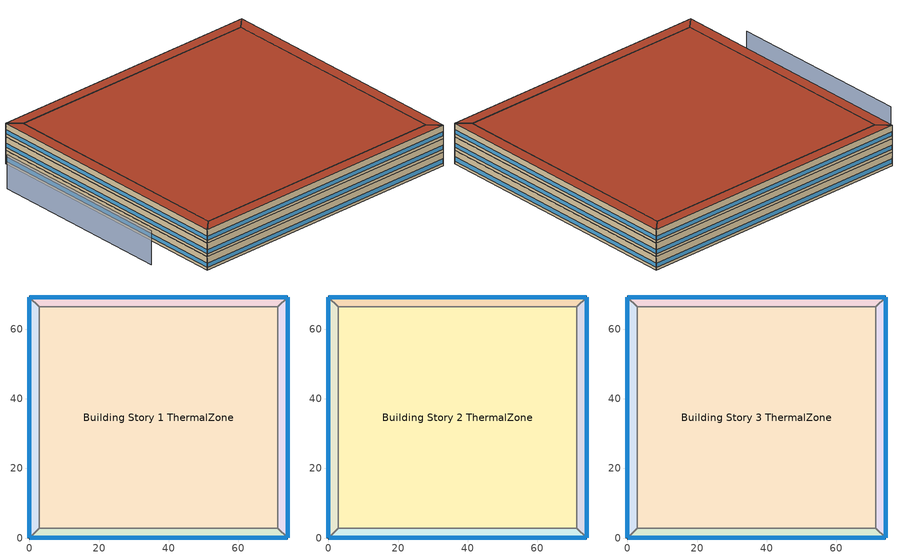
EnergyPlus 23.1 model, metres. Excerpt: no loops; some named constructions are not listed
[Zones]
Building Story 1 ThermalZone
 floor ground (Typical Insulated Carpeted 8in Slab Floor): 71.28,2.83 2.83,2.83 2.83,66.36 71.28,66.36 z0
 wall adiabatic (Typical Interior Wall): 2.83,2.83 71.28,2.83 71.28,66.36 2.83,66.36 2.83,2.83 z0:3.6
 ceiling adiabatic (Typical Interior Floor): 71.28,66.36 2.83,66.36 2.83,2.83 71.28,2.83 z3.6
Building Story 1 ThermalZone 1
 floor ground (Typical Insulated Carpeted 8in Slab Floor): 74.11,0 0,0 2.83,2.83 71.28,2.83 z0
 wall outside (Typical Insulated Steel Framed Exterior Wall R-20.41): 0,0 74.11,0 z0:3.6
 wall adiabatic (Typical Interior Wall): 74.11,0 71.28,2.83 2.83,2.83 0,0 z0:3.6
 window (U 0.48 SHGC 0.40 Dbl Ref-D Clr 6mm/13mm): 0.03,0 74.08,0 z0.76:1.84
 ceiling adiabatic (Typical Interior Ceiling): 71.28,2.83 2.83,2.83 0,0 74.11,0 z3.6
Building Story 1 ThermalZone 2
 floor ground (Typical Insulated Carpeted 8in Slab Floor): 0,0 0,69.19 2.83,66.36 2.83,2.83 z0
 wall outside (Typical Insulated Steel Framed Exterior Wall R-20.41): 0,69.19 0,0 z0:3.6
 wall adiabatic (Typical Interior Wall): 0,0 2.83,2.83 2.83,66.36 0,69.19 z0:3.6
 window (U 0.48 SHGC 0.40 Dbl Ref-D Clr 6mm/13mm): 0,69.16 0,0.03 z0.76:1.84
 ceiling adiabatic (Typical Interior Ceiling): 2.83,2.83 2.83,66.36 0,69.19 0,0 z3.6
Building Story 1 ThermalZone 3
 floor ground (Typical Insulated Carpeted 8in Slab Floor): 0,69.19 74.1,69.19 71.28,66.36 2.83,66.36 z0
 wall outside (Typical Insulated Steel Framed Exterior Wall R-20.41): 74.1,69.19 0,69.19 z0:3.6
 wall adiabatic (Typical Interior Wall): 0,69.19 2.83,66.36 71.28,66.36 74.1,69.19 z0:3.6
 window (U 0.48 SHGC 0.40 Dbl Ref-D Clr 6mm/13mm): 74.08,69.19 0.03,69.19 z0.76:1.84
 ceiling adiabatic (Typical Interior Ceiling): 2.83,66.36 71.28,66.36 74.1,69.19 0,69.19 z3.6
Building Story 1 ThermalZone 4
 floor ground (Typical Insulated Carpeted 8in Slab Floor): 74.1,69.19 74.11,0 71.28,2.83 71.28,66.36 z0
 wall outside (Typical Insulated Steel Framed Exterior Wall R-20.41): 74.11,0 74.1,69.19 z0:3.6
 wall adiabatic (Typical Interior Wall): 74.1,69.19 71.28,66.36 71.28,2.83 74.11,0 z0:3.6
 window (U 0.48 SHGC 0.40 Dbl Ref-D Clr 6mm/13mm): 74.11,0.03 74.1,69.17 z0.76:1.84
 ceiling adiabatic (Typical Interior Ceiling): 71.28,66.36 71.28,2.83 74.11,0 74.1,69.19 z3.6
Building Story 2 ThermalZone
 floor adiabatic (Typical Interior Floor): 71.28,2.83 2.83,2.83 2.83,66.36 71.28,66.36 z3.6
 wall adiabatic (Typical Interior Wall): 2.83,2.83 71.28,2.83 71.28,66.36 2.83,66.36 2.83,2.83 z3.6:7.2
 ceiling adiabatic (Typical Interior Ceiling): 71.28,66.36 2.83,66.36 2.83,2.83 71.28,2.83 z7.2
Building Story 2 ThermalZone 1
 floor adiabatic (Typical Interior Ceiling): 74.11,0 0,0 2.83,2.83 71.28,2.83 z3.6
 wall outside (Typical Insulated Steel Framed Exterior Wall R-20.41): 0,0 74.11,0 z3.6:7.2
 wall adiabatic (Typical Interior Wall): 74.11,0 71.28,2.83 2.83,2.83 0,0 z3.6:7.2
 window (U 0.48 SHGC 0.40 Dbl Ref-D Clr 6mm/13mm): 0.03,0 74.08,0 z4.36:5.44
 ceiling adiabatic (Typical Interior Ceiling): 71.28,2.83 2.83,2.83 0,0 74.11,0 z7.2
Building Story 2 ThermalZone 2
 floor adiabatic (Typical Interior Ceiling): 0,0 0,69.19 2.83,66.36 2.83,2.83 z3.6
 wall outside (Typical Insulated Steel Framed Exterior Wall R-20.41): 0,69.19 0,0 z3.6:7.2
 wall adiabatic (Typical Interior Wall): 0,0 2.83,2.83 2.83,66.36 0,69.19 z3.6:7.2
 window (U 0.48 SHGC 0.40 Dbl Ref-D Clr 6mm/13mm): 0,69.16 0,0.03 z4.36:5.44
 ceiling adiabatic (Typical Interior Ceiling): 2.83,2.83 2.83,66.36 0,69.19 0,0 z7.2
Building Story 2 ThermalZone 3
 floor adiabatic (Typical Interior Ceiling): 0,69.19 74.1,69.19 71.28,66.36 2.83,66.36 z3.6
 wall outside (Typical Insulated Steel Framed Exterior Wall R-20.41): 74.1,69.19 0,69.19 z3.6:7.2
 wall adiabatic (Typical Interior Wall): 0,69.19 2.83,66.36 71.28,66.36 74.1,69.19 z3.6:7.2
 window (U 0.48 SHGC 0.40 Dbl Ref-D Clr 6mm/13mm): 74.08,69.19 0.03,69.19 z4.36:5.44
 ceiling adiabatic (Typical Interior Ceiling): 2.83,66.36 71.28,66.36 74.1,69.19 0,69.19 z7.2
Building Story 2 ThermalZone 4
 floor adiabatic (Typical Interior Ceiling): 74.1,69.19 74.11,0 71.28,2.83 71.28,66.36 z3.6
 wall outside (Typical Insulated Steel Framed Exterior Wall R-20.41): 74.11,0 74.1,69.19 z3.6:7.2
 wall adiabatic (Typical Interior Wall): 74.1,69.19 71.28,66.36 71.28,2.83 74.11,0 z3.6:7.2
 window (U 0.48 SHGC 0.40 Dbl Ref-D Clr 6mm/13mm): 74.11,0.03 74.1,69.17 z4.36:5.44
 ceiling adiabatic (Typical Interior Ceiling): 71.28,66.36 71.28,2.83 74.11,0 74.1,69.19 z7.2
Building Story 3 ThermalZone
 floor adiabatic (Typical Interior Ceiling): 71.28,2.83 2.83,2.83 2.83,66.36 71.28,66.36 z7.2
 wall adiabatic (Typical Interior Wall): 2.83,2.83 71.28,2.83 71.28,66.36 2.83,66.36 2.83,2.83 z7.2:10.8
 roof outside (Typical IEAD Roof R-31.25): 71.28,66.36 2.83,66.36 2.83,2.83 71.28,2.83 z10.8
Building Story 3 ThermalZone 1
 floor adiabatic (Typical Interior Ceiling): 74.11,0 0,0 2.83,2.83 71.28,2.83 z7.2
 wall outside (Typical Insulated Steel Framed Exterior Wall R-20.41): 0,0 74.11,0 z7.2:10.8
 wall adiabatic (Typical Interior Wall): 74.11,0 71.28,2.83 2.83,2.83 0,0 z7.2:10.8
 window (U 0.48 SHGC 0.40 Dbl Ref-D Clr 6mm/13mm): 0.03,0 74.08,0 z7.96:9.04
 roof outside (Typical IEAD Roof R-31.25): 71.28,2.83 2.83,2.83 0,0 74.11,0 z10.8
Building Story 3 ThermalZone 2
 floor adiabatic (Typical Interior Ceiling): 0,0 0,69.19 2.83,66.36 2.83,2.83 z7.2
 wall outside (Typical Insulated Steel Framed Exterior Wall R-20.41): 0,69.19 0,0 z7.2:10.8
 wall adiabatic (Typical Interior Wall): 0,0 2.83,2.83 2.83,66.36 0,69.19 z7.2:10.8
 window (U 0.48 SHGC 0.40 Dbl Ref-D Clr 6mm/13mm): 0,69.16 0,0.03 z7.96:9.04
 roof outside (Typical IEAD Roof R-31.25): 2.83,2.83 2.83,66.36 0,69.19 0,0 z10.8
Building Story 3 ThermalZone 3
 floor adiabatic (Typical Interior Ceiling): 0,69.19 74.1,69.19 71.28,66.36 2.83,66.36 z7.2
 wall outside (Typical Insulated Steel Framed Exterior Wall R-20.41): 74.1,69.19 0,69.19 z7.2:10.8
 wall adiabatic (Typical Interior Wall): 0,69.19 2.83,66.36 71.28,66.36 74.1,69.19 z7.2:10.8
 window (U 0.48 SHGC 0.40 Dbl Ref-D Clr 6mm/13mm): 74.08,69.19 0.03,69.19 z7.96:9.04
 roof outside (Typical IEAD Roof R-31.25): 2.83,66.36 71.28,66.36 74.1,69.19 0,69.19 z10.8
Building Story 3 ThermalZone 4
 floor adiabatic (Typical Interior Ceiling): 74.1,69.19 74.11,0 71.28,2.83 71.28,66.36 z7.2
 wall outside (Typical Insulated Steel Framed Exterior Wall R-20.41): 74.11,0 74.1,69.19 z7.2:10.8
 wall adiabatic (Typical Interior Wall): 74.1,69.19 71.28,66.36 71.28,2.83 74.11,0 z7.2:10.8
 window (U 0.48 SHGC 0.40 Dbl Ref-D Clr 6mm/13mm): 74.11,0.03 74.1,69.17 z7.96:9.04
 roof outside (Typical IEAD Roof R-31.25): 71.28,66.36 71.28,2.83 74.11,0 74.1,69.19 z10.8
shading: -7.87,10.77 -7.87,60.19 z0:9
[Building]
bld_24: Terrain=City
[Site:Location]
Laramie General Brees Field_WY_USA: Latitude {deg}=41.3137; Longitude {deg}=-105.578; Time Zone {hr}=-7; Elevation {m}=2215
[Site:GroundTemperature:FCfactorMethod]
8.6, 2.8, -4.1, -8.8, -2.2, 0.3, 6.7, 10.1, 16.5, 20.6, 19.2, 14.7
[Site:WaterMainsTemperature]
Calculation Method=Correlation; Annual Average Outdoor Air Temperature {C}=8.96667; Maximum Difference In Monthly Average Outdoor Air Temperatures {deltaC}=26.2
[SizingPeriod:DesignDay] Day of Month=21; Dry-Bulb Temperature Range Modifier Type=DefaultMultipliers; Humidity Condition Type=Wetbulb; Barometric Pressure {Pa}=98769; Rain Indicator=No; Snow Indicator=No; Daylight Saving Time Indicator=No; Begin Environment Reset Mode=FullResetAtBeginEnvironment
Name | Month | Day Type | Maximum Dry-Bulb Temperature {C} | Daily Dry-Bulb Temperature Range {deltaC} | Wetbulb or DewPoint at Maximum Dry-Bulb {C} | Wind Speed {m/s} | Wind Direction {deg} | Solar Model Indicator | ASHRAE Clear Sky Optical Depth for Beam Irradiance (taub) | ASHRAE Clear Sky Optical Depth for Diffuse Irradiance (taud) | Sky Clearness
Buffalo Niagara Intl Ap Ann Clg .4% Condns DB=>MWB 1 | 7 | SummerDesignDay | 30.3 | 9.3 | 21.8 | 5.7 | 240 | ASHRAETau | 0.462 | 2.001
Buffalo Niagara Intl Ap Ann Clg .4% Condns WB=>MDB 1 | 7 | SummerDesignDay | 27.8 | 9.3 | 23.8 | 5.7 | 240 | ASHRAETau | 0.462 | 2.001
Buffalo Niagara Intl Ap Ann Htg 99.6% Condns DB 1 | 1 | WinterDesignDay | -16.3 | 0 | -16.3 | 5.1 | 270 | ASHRAEClearSky |  |  | 0
[Material] Thermal Absorptance=0.9; Solar Absorptance=0.7
Name | Roughness | Thickness {m} | Conductivity {W/m-K} | Density {kg/m3} | Specific Heat {J/kg-K} | Visible Absorptance
100mm Normalweight concrete floor | MediumRough | 0.1016 | 2.31045 | 2322 | 832.557 | 0.7
25mm Stucco | Smooth | 0.0254 | 0.72 | 1856 | 840 | 0.7
5/8 in. Gypsum Board | MediumSmooth | 0.0159 | 0.16 | 800 | 1090 | 0.7
8 in. Normalweight Concrete Floor | MediumRough | 0.2032 | 2.31 | 2322 | 832 | 0.7
G01 13mm gypsum board | Smooth | 0.0127 | 0.160031 | 800.001 | 1090.73 | 0.5
Metal Roof Surface | Smooth | 0.0008 | 45.28 | 7824 | 500 | 0.7
Roof Membrane | VeryRough | 0.0095 | 0.16 | 1121.29 | 1460 | 0.7
[Material:NoMass] Roughness=Smooth; Thermal Absorptance=0.9; Solar Absorptance=0.7
Name | Thermal Resistance {m2-K/W} | Visible Absorptance
CP02 CARPET PAD; Typical Carpet Pad | 0.21648 | 0.8
Typical Insulation R-18.23 | 3.21036 | 0.7
Typical Insulation R-30.13 | 5.30668 | 0.7
[WindowMaterial:Gas]
AIR 13MM: Gas Type=Air; Thickness {m}=0.0127
[WindowMaterial:Glazing] Optical Data Type=SpectralAverage; Thickness {m}=0.006; Infrared Transmittance at Normal Incidence=0; Front Side Infrared Hemispherical Emissivity=0.84; Conductivity {W/m-K}=0.9; Dirt Correction Factor for Solar and Visible Transmittance=1; Solar Diffusing=No
Name | Solar Transmittance at Normal Incidence | Front Side Solar Reflectance at Normal Incidence | Back Side Solar Reflectance at Normal Incidence | Visible Transmittance at Normal Incidence | Front Side Visible Reflectance at Normal Incidence | Back Side Visible Reflectance at Normal Incidence | Back Side Infrared Hemispherical Emissivity
CLEAR 6MM | 0.775 | 0.071 | 0.071 | 0.881 | 0.08 | 0.08 | 0.84
REF D CLEAR 6MM | 0.429 | 0.308 | 0.379 | 0.334 | 0.453 | 0.505 | 0.82
[Construction]
Typical IEAD Roof R-31.25: Roof Membrane, Typical Insulation R-30.13, Metal Roof Surface
Typical Insulated Carpeted 8in Slab Floor: 8 in. Normalweight Concrete Floor, Typical Carpet Pad
Typical Insulated Steel Framed Exterior Wall R-20.41: 25mm Stucco, 5/8 in. Gypsum Board, Typical Insulation R-18.23, 5/8 in. Gypsum Board
Typical Interior Ceiling: CP02 CARPET PAD, 100mm Normalweight concrete floor
Typical Interior Floor: 100mm Normalweight concrete floor, CP02 CARPET PAD
Typical Interior Wall: G01 13mm gypsum board, G01 13mm gypsum board
U 0.48 SHGC 0.40 Dbl Ref-D Clr 6mm/13mm: REF D CLEAR 6MM, AIR 13MM, CLEAR 6MM
[Zone] Part of Total Floor Area=Yes
Name | Multiplier
Building Story 1 ThermalZone; Building Story 1 ThermalZone 1; Building Story 1 ThermalZone 2; Building Story 1 ThermalZone 3; Building Story 1 ThermalZone 4; Building Story 3 ThermalZone; Building Story 3 ThermalZone 1; Building Story 3 ThermalZone 2; Building Story 3 ThermalZone 3; Building Story 3 ThermalZone 4 | 1
Building Story 2 ThermalZone; Building Story 2 ThermalZone 1; Building Story 2 ThermalZone 2; Building Story 2 ThermalZone 3; Building Story 2 ThermalZone 4 | 28
[Space]
Name | Zone | Space Type
Building Story 1 Space | Building Story 1 ThermalZone | Story Ground Blended Space Type
Building Story 1 Space 1 | Building Story 1 ThermalZone 1 | Story Ground Blended Space Type
Building Story 1 Space 2 | Building Story 1 ThermalZone 2 | Story Ground Blended Space Type
Building Story 1 Space 3 | Building Story 1 ThermalZone 3 | Story Ground Blended Space Type
Building Story 1 Space 4 | Building Story 1 ThermalZone 4 | Story Ground Blended Space Type
Building Story 2 Space | Building Story 2 ThermalZone | Story Mid Blended Space Type
Building Story 2 Space 1 | Building Story 2 ThermalZone 1 | Story Mid Blended Space Type
Building Story 2 Space 2 | Building Story 2 ThermalZone 2 | Story Mid Blended Space Type
Building Story 2 Space 3 | Building Story 2 ThermalZone 3 | Story Mid Blended Space Type
Building Story 2 Space 4 | Building Story 2 ThermalZone 4 | Story Mid Blended Space Type
Building Story 3 Space | Building Story 3 ThermalZone | Story Top Blended Space Type
Building Story 3 Space 1 | Building Story 3 ThermalZone 1 | Story Top Blended Space Type
Building Story 3 Space 2 | Building Story 3 ThermalZone 2 | Story Top Blended Space Type
Building Story 3 Space 3 | Building Story 3 ThermalZone 3 | Story Top Blended Space Type
Building Story 3 Space 4 | Building Story 3 ThermalZone 4 | Story Top Blended Space Type
[InternalMass]
Name | Construction | Zone or ZoneList | Space or SpaceList | Surface Area {m2}
Building Story 1 Space Office OfficeLarge Data Center A  - Story Ground Mass; Building Story 1 Space Office OfficeLarge Data Center C  - Story Ground Mass | InteriorFurnishings 1 | Building Story 1 ThermalZone | Building Story 1 Space | 13.3368
Building Story 1 Space 1 Office OfficeLarge Data Center A  - Story Ground Mass; Building Story 1 Space 1 Office OfficeLarge Data Center C  - Story Ground Mass | InteriorFurnishings 1 | Building Story 1 ThermalZone 1 | Building Story 1 Space 1 | 0.618274
Building Story 1 Space 4 Office OfficeLarge Data Center A  - Story Ground Mass; Building Story 1 Space 4 Office OfficeLarge Data Center C  - Story Ground Mass | InteriorFurnishings 1 | Building Story 1 ThermalZone 4 | Building Story 1 Space 4 | 0.57564
Building Story 1 Space 2 Office OfficeLarge Data Center A  - Story Ground Mass; Building Story 1 Space 2 Office OfficeLarge Data Center C  - Story Ground Mass | InteriorFurnishings 1 | Building Story 1 ThermalZone 2 | Building Story 1 Space 2 | 0.57564
Building Story 1 Space 3 Office OfficeLarge Data Center A  - Story Ground Mass; Building Story 1 Space 3 Office OfficeLarge Data Center C  - Story Ground Mass | InteriorFurnishings 1 | Building Story 1 ThermalZone 3 | Building Story 1 Space 3 | 0.618271
Building Story 1 Space Office OfficeLarge Data Center B  - Story Ground Mass | InteriorFurnishings 1 | Building Story 1 ThermalZone | Building Story 1 Space | 71.4344
Building Story 1 Space 1 Office OfficeLarge Data Center B  - Story Ground Mass | InteriorFurnishings 1 | Building Story 1 ThermalZone 1 | Building Story 1 Space 1 | 3.31158
Building Story 1 Space 4 Office OfficeLarge Data Center B  - Story Ground Mass | InteriorFurnishings 1 | Building Story 1 ThermalZone 4 | Building Story 1 Space 4 | 3.08323
Building Story 1 Space 2 Office OfficeLarge Data Center B  - Story Ground Mass | InteriorFurnishings 1 | Building Story 1 ThermalZone 2 | Building Story 1 Space 2 | 3.08323
Building Story 1 Space 3 Office OfficeLarge Data Center B  - Story Ground Mass | InteriorFurnishings 1 | Building Story 1 ThermalZone 3 | Building Story 1 Space 3 | 3.31157
Building Story 1 Space Office OfficeLarge Main Data Center A  - Story Ground Mass; Building Story 1 Space Office OfficeLarge Main Data Center C  - Story Ground Mass | InteriorFurnishings 1 | Building Story 1 ThermalZone | Building Story 1 Space | 23.9779
Building Story 1 Space 1 Office OfficeLarge Main Data Center A  - Story Ground Mass; Building Story 1 Space 1 Office OfficeLarge Main Data Center C  - Story Ground Mass | InteriorFurnishings 1 | Building Story 1 ThermalZone 1 | Building Story 1 Space 1 | 1.11158
Building Story 1 Space 4 Office OfficeLarge Main Data Center A  - Story Ground Mass; Building Story 1 Space 4 Office OfficeLarge Main Data Center C  - Story Ground Mass | InteriorFurnishings 1 | Building Story 1 ThermalZone 4 | Building Story 1 Space 4 | 1.03493
Building Story 1 Space 2 Office OfficeLarge Main Data Center A  - Story Ground Mass; Building Story 1 Space 2 Office OfficeLarge Main Data Center C  - Story Ground Mass | InteriorFurnishings 1 | Building Story 1 ThermalZone 2 | Building Story 1 Space 2 | 1.03493
Building Story 1 Space 3 Office OfficeLarge Main Data Center A  - Story Ground Mass; Building Story 1 Space 3 Office OfficeLarge Main Data Center C  - Story Ground Mass | InteriorFurnishings 1 | Building Story 1 ThermalZone 3 | Building Story 1 Space 3 | 1.11157
Building Story 1 Space Office OfficeLarge Main Data Center B  - Story Ground Mass | InteriorFurnishings 1 | Building Story 1 ThermalZone | Building Story 1 Space | 128.43
Building Story 1 Space 1 Office OfficeLarge Main Data Center B  - Story Ground Mass | InteriorFurnishings 1 | Building Story 1 ThermalZone 1 | Building Story 1 Space 1 | 5.9538
Building Story 1 Space 4 Office OfficeLarge Main Data Center B  - Story Ground Mass | InteriorFurnishings 1 | Building Story 1 ThermalZone 4 | Building Story 1 Space 4 | 5.54325
Building Story 1 Space 2 Office OfficeLarge Main Data Center B  - Story Ground Mass | InteriorFurnishings 1 | Building Story 1 ThermalZone 2 | Building Story 1 Space 2 | 5.54325
Building Story 1 Space 3 Office OfficeLarge Main Data Center B  - Story Ground Mass | InteriorFurnishings 1 | Building Story 1 ThermalZone 3 | Building Story 1 Space 3 | 5.95377
Building Story 1 Space SecondarySchool Auditorium A  - Story Ground Mass; Building Story 1 Space SecondarySchool Auditorium C  - Story Ground Mass | InteriorFurnishings 1 | Building Story 1 ThermalZone | Building Story 1 Space | 107.262
Building Story 1 Space 1 SecondarySchool Auditorium A  - Story Ground Mass; Building Story 1 Space 1 SecondarySchool Auditorium C  - Story Ground Mass | InteriorFurnishings 1 | Building Story 1 ThermalZone 1 | Building Story 1 Space 1 | 4.9725
Building Story 1 Space 4 SecondarySchool Auditorium A  - Story Ground Mass; Building Story 1 Space 4 SecondarySchool Auditorium C  - Story Ground Mass | InteriorFurnishings 1 | Building Story 1 ThermalZone 4 | Building Story 1 Space 4 | 4.62962
Building Story 1 Space 2 SecondarySchool Auditorium A  - Story Ground Mass; Building Story 1 Space 2 SecondarySchool Auditorium C  - Story Ground Mass | InteriorFurnishings 1 | Building Story 1 ThermalZone 2 | Building Story 1 Space 2 | 4.62962
Building Story 1 Space 3 SecondarySchool Auditorium A  - Story Ground Mass; Building Story 1 Space 3 SecondarySchool Auditorium C  - Story Ground Mass | InteriorFurnishings 1 | Building Story 1 ThermalZone 3 | Building Story 1 Space 3 | 4.97248
Building Story 1 Space SecondarySchool Auditorium B  - Story Ground Mass | InteriorFurnishings 1 | Building Story 1 ThermalZone | Building Story 1 Space | 574.515
Building Story 1 Space 1 SecondarySchool Auditorium B  - Story Ground Mass | InteriorFurnishings 1 | Building Story 1 ThermalZone 1 | Building Story 1 Space 1 | 26.6336
Building Story 1 Space 4 SecondarySchool Auditorium B  - Story Ground Mass | InteriorFurnishings 1 | Building Story 1 ThermalZone 4 | Building Story 1 Space 4 | 24.797
Building Story 1 Space 2 SecondarySchool Auditorium B  - Story Ground Mass | InteriorFurnishings 1 | Building Story 1 ThermalZone 2 | Building Story 1 Space 2 | 24.797
Building Story 1 Space 3 SecondarySchool Auditorium B  - Story Ground Mass | InteriorFurnishings 1 | Building Story 1 ThermalZone 3 | Building Story 1 Space 3 | 26.6334
Building Story 1 Space SecondarySchool Cafeteria A  - Story Ground Mass; Building Story 1 Space SecondarySchool Cafeteria C  - Story Ground Mass | InteriorFurnishings 1 | Building Story 1 ThermalZone | Building Story 1 Space | 67.8901
Building Story 1 Space 1 SecondarySchool Cafeteria A  - Story Ground Mass; Building Story 1 Space 1 SecondarySchool Cafeteria C  - Story Ground Mass | InteriorFurnishings 1 | Building Story 1 ThermalZone 1 | Building Story 1 Space 1 | 3.14728
Building Story 1 Space 4 SecondarySchool Cafeteria A  - Story Ground Mass; Building Story 1 Space 4 SecondarySchool Cafeteria C  - Story Ground Mass | InteriorFurnishings 1 | Building Story 1 ThermalZone 4 | Building Story 1 Space 4 | 2.93025
Building Story 1 Space 2 SecondarySchool Cafeteria A  - Story Ground Mass; Building Story 1 Space 2 SecondarySchool Cafeteria C  - Story Ground Mass | InteriorFurnishings 1 | Building Story 1 ThermalZone 2 | Building Story 1 Space 2 | 2.93025
Building Story 1 Space 3 SecondarySchool Cafeteria A  - Story Ground Mass; Building Story 1 Space 3 SecondarySchool Cafeteria C  - Story Ground Mass | InteriorFurnishings 1 | Building Story 1 ThermalZone 3 | Building Story 1 Space 3 | 3.14726
Building Story 1 Space SecondarySchool Cafeteria B  - Story Ground Mass | InteriorFurnishings 1 | Building Story 1 ThermalZone | Building Story 1 Space | 363.631
Building Story 1 Space 1 SecondarySchool Cafeteria B  - Story Ground Mass | InteriorFurnishings 1 | Building Story 1 ThermalZone 1 | Building Story 1 Space 1 | 16.8574
Building Story 1 Space 4 SecondarySchool Cafeteria B  - Story Ground Mass | InteriorFurnishings 1 | Building Story 1 ThermalZone 4 | Building Story 1 Space 4 | 15.6949
Building Story 1 Space 2 SecondarySchool Cafeteria B  - Story Ground Mass | InteriorFurnishings 1 | Building Story 1 ThermalZone 2 | Building Story 1 Space 2 | 15.6949
Building Story 1 Space 3 SecondarySchool Cafeteria B  - Story Ground Mass | InteriorFurnishings 1 | Building Story 1 ThermalZone 3 | Building Story 1 Space 3 | 16.8573
Building Story 1 Space SecondarySchool Classroom A  - Story Ground Mass; Building Story 1 Space SecondarySchool Classroom C  - Story Ground Mass | InteriorFurnishings 1 | Building Story 1 ThermalZone | Building Story 1 Space | 259.493
Building Story 1 Space 1 SecondarySchool Classroom A  - Story Ground Mass; Building Story 1 Space 1 SecondarySchool Classroom C  - Story Ground Mass | InteriorFurnishings 1 | Building Story 1 ThermalZone 1 | Building Story 1 Space 1 | 12.0297
Building Story 1 Space 4 SecondarySchool Classroom A  - Story Ground Mass; Building Story 1 Space 4 SecondarySchool Classroom C  - Story Ground Mass | InteriorFurnishings 1 | Building Story 1 ThermalZone 4 | Building Story 1 Space 4 | 11.2001
Building Story 1 Space 2 SecondarySchool Classroom A  - Story Ground Mass; Building Story 1 Space 2 SecondarySchool Classroom C  - Story Ground Mass | InteriorFurnishings 1 | Building Story 1 ThermalZone 2 | Building Story 1 Space 2 | 11.2001
Building Story 1 Space 3 SecondarySchool Classroom A  - Story Ground Mass; Building Story 1 Space 3 SecondarySchool Classroom C  - Story Ground Mass | InteriorFurnishings 1 | Building Story 1 ThermalZone 3 | Building Story 1 Space 3 | 12.0296
Building Story 1 Space SecondarySchool ComputerRoom A  - Story Ground Mass; Building Story 1 Space SecondarySchool ComputerRoom C  - Story Ground Mass | InteriorFurnishings 1 | Building Story 1 ThermalZone | Building Story 1 Space | 103.644
Building Story 1 Space 1 SecondarySchool ComputerRoom A  - Story Ground Mass; Building Story 1 Space 1 SecondarySchool ComputerRoom C  - Story Ground Mass | InteriorFurnishings 1 | Building Story 1 ThermalZone 1 | Building Story 1 Space 1 | 4.80478
Building Story 1 Space 4 SecondarySchool ComputerRoom A  - Story Ground Mass; Building Story 1 Space 4 SecondarySchool ComputerRoom C  - Story Ground Mass | InteriorFurnishings 1 | Building Story 1 ThermalZone 4 | Building Story 1 Space 4 | 4.47346
Building Story 1 Space 2 SecondarySchool ComputerRoom A  - Story Ground Mass; Building Story 1 Space 2 SecondarySchool ComputerRoom C  - Story Ground Mass | InteriorFurnishings 1 | Building Story 1 ThermalZone 2 | Building Story 1 Space 2 | 4.47346
Building Story 1 Space 3 SecondarySchool ComputerRoom A  - Story Ground Mass; Building Story 1 Space 3 SecondarySchool ComputerRoom C  - Story Ground Mass | InteriorFurnishings 1 | Building Story 1 ThermalZone 3 | Building Story 1 Space 3 | 4.80475
Building Story 1 Space SecondarySchool ComputerRoom B  - Story Ground Mass | InteriorFurnishings 1 | Building Story 1 ThermalZone | Building Story 1 Space | 555.136
Building Story 1 Space 1 SecondarySchool ComputerRoom B  - Story Ground Mass | InteriorFurnishings 1 | Building Story 1 ThermalZone 1 | Building Story 1 Space 1 | 25.7352
Building Story 1 Space 4 SecondarySchool ComputerRoom B  - Story Ground Mass | InteriorFurnishings 1 | Building Story 1 ThermalZone 4 | Building Story 1 Space 4 | 23.9606
Building Story 1 Space 2 SecondarySchool ComputerRoom B  - Story Ground Mass | InteriorFurnishings 1 | Building Story 1 ThermalZone 2 | Building Story 1 Space 2 | 23.9606
Building Story 1 Space 3 SecondarySchool ComputerRoom B  - Story Ground Mass | InteriorFurnishings 1 | Building Story 1 ThermalZone 3 | Building Story 1 Space 3 | 25.7351
Building Story 1 Space SecondarySchool Corridor B  - Story Ground Mass | InteriorFurnishings 1 | Building Story 1 ThermalZone | Building Story 1 Space | 365.901
Building Story 1 Space 1 SecondarySchool Corridor B  - Story Ground Mass | InteriorFurnishings 1 | Building Story 1 ThermalZone 1 | Building Story 1 Space 1 | 16.9626
Building Story 1 Space 4 SecondarySchool Corridor B  - Story Ground Mass | InteriorFurnishings 1 | Building Story 1 ThermalZone 4 | Building Story 1 Space 4 | 15.7929
Building Story 1 Space 2 SecondarySchool Corridor B  - Story Ground Mass | InteriorFurnishings 1 | Building Story 1 ThermalZone 2 | Building Story 1 Space 2 | 15.7929
Building Story 1 Space 3 SecondarySchool Corridor B  - Story Ground Mass | InteriorFurnishings 1 | Building Story 1 ThermalZone 3 | Building Story 1 Space 3 | 16.9625
Building Story 1 Space SecondarySchool Gym A  - Story Ground Mass; Building Story 1 Space SecondarySchool Gym C  - Story Ground Mass | InteriorFurnishings 1 | Building Story 1 ThermalZone | Building Story 1 Space | 243.153
Building Story 1 Space 1 SecondarySchool Gym A  - Story Ground Mass; Building Story 1 Space 1 SecondarySchool Gym C  - Story Ground Mass | InteriorFurnishings 1 | Building Story 1 ThermalZone 1 | Building Story 1 Space 1 | 11.2722
Building Story 1 Space 4 SecondarySchool Gym A  - Story Ground Mass; Building Story 1 Space 4 SecondarySchool Gym C  - Story Ground Mass | InteriorFurnishings 1 | Building Story 1 ThermalZone 4 | Building Story 1 Space 4 | 10.4949
Building Story 1 Space 2 SecondarySchool Gym A  - Story Ground Mass; Building Story 1 Space 2 SecondarySchool Gym C  - Story Ground Mass | InteriorFurnishings 1 | Building Story 1 ThermalZone 2 | Building Story 1 Space 2 | 10.4949
Building Story 1 Space 3 SecondarySchool Gym A  - Story Ground Mass; Building Story 1 Space 3 SecondarySchool Gym C  - Story Ground Mass | InteriorFurnishings 1 | Building Story 1 ThermalZone 3 | Building Story 1 Space 3 | 11.2721
Building Story 1 Space SecondarySchool Gym A end_a - Story Ground Mass; Building Story 1 Space SecondarySchool Gym C end_a - Story Ground Mass | InteriorFurnishings 1 | Building Story 1 ThermalZone | Building Story 1 Space | 107.152
Building Story 1 Space 1 SecondarySchool Gym A end_a - Story Ground Mass; Building Story 1 Space 1 SecondarySchool Gym C end_a - Story Ground Mass | InteriorFurnishings 1 | Building Story 1 ThermalZone 1 | Building Story 1 Space 1 | 4.96739
Building Story 1 Space 4 SecondarySchool Gym A end_a - Story Ground Mass; Building Story 1 Space 4 SecondarySchool Gym C end_a - Story Ground Mass | InteriorFurnishings 1 | Building Story 1 ThermalZone 4 | Building Story 1 Space 4 | 4.62487
Building Story 1 Space 2 SecondarySchool Gym A end_a - Story Ground Mass; Building Story 1 Space 2 SecondarySchool Gym C end_a - Story Ground Mass | InteriorFurnishings 1 | Building Story 1 ThermalZone 2 | Building Story 1 Space 2 | 4.62487
Building Story 1 Space 3 SecondarySchool Gym A end_a - Story Ground Mass; Building Story 1 Space 3 SecondarySchool Gym C end_a - Story Ground Mass | InteriorFurnishings 1 | Building Story 1 ThermalZone 3 | Building Story 1 Space 3 | 4.96737
Building Story 1 Space SecondarySchool Gym B  - Story Ground Mass | InteriorFurnishings 1 | Building Story 1 ThermalZone | Building Story 1 Space | 1302.37
Building Story 1 Space 1 SecondarySchool Gym B  - Story Ground Mass | InteriorFurnishings 1 | Building Story 1 ThermalZone 1 | Building Story 1 Space 1 | 60.3756
Building Story 1 Space 4 SecondarySchool Gym B  - Story Ground Mass | InteriorFurnishings 1 | Building Story 1 ThermalZone 4 | Building Story 1 Space 4 | 56.2124
Building Story 1 Space 2 SecondarySchool Gym B  - Story Ground Mass | InteriorFurnishings 1 | Building Story 1 ThermalZone 2 | Building Story 1 Space 2 | 56.2124
Building Story 1 Space 3 SecondarySchool Gym B  - Story Ground Mass | InteriorFurnishings 1 | Building Story 1 ThermalZone 3 | Building Story 1 Space 3 | 60.3753
Building Story 1 Space SecondarySchool Gym B end_a - Story Ground Mass | InteriorFurnishings 1 | Building Story 1 ThermalZone | Building Story 1 Space | 573.925
Building Story 1 Space 1 SecondarySchool Gym B end_a - Story Ground Mass | InteriorFurnishings 1 | Building Story 1 ThermalZone 1 | Building Story 1 Space 1 | 26.6062
Building Story 1 Space 4 SecondarySchool Gym B end_a - Story Ground Mass | InteriorFurnishings 1 | Building Story 1 ThermalZone 4 | Building Story 1 Space 4 | 24.7716
Building Story 1 Space 2 SecondarySchool Gym B end_a - Story Ground Mass | InteriorFurnishings 1 | Building Story 1 ThermalZone 2 | Building Story 1 Space 2 | 24.7716
Building Story 1 Space 3 SecondarySchool Gym B end_a - Story Ground Mass | InteriorFurnishings 1 | Building Story 1 ThermalZone 3 | Building Story 1 Space 3 | 26.6061
Building Story 1 Space SecondarySchool Kitchen A  - Story Ground Mass; Building Story 1 Space SecondarySchool Kitchen C  - Story Ground Mass | InteriorFurnishings 1 | Building Story 1 ThermalZone | Building Story 1 Space | 23.4104
Building Story 1 Space 1 SecondarySchool Kitchen A  - Story Ground Mass; Building Story 1 Space 1 SecondarySchool Kitchen C  - Story Ground Mass | InteriorFurnishings 1 | Building Story 1 ThermalZone 1 | Building Story 1 Space 1 | 1.08527
Building Story 1 Space 4 SecondarySchool Kitchen A  - Story Ground Mass; Building Story 1 Space 4 SecondarySchool Kitchen C  - Story Ground Mass | InteriorFurnishings 1 | Building Story 1 ThermalZone 4 | Building Story 1 Space 4 | 1.01043
Building Story 1 Space 2 SecondarySchool Kitchen A  - Story Ground Mass; Building Story 1 Space 2 SecondarySchool Kitchen C  - Story Ground Mass | InteriorFurnishings 1 | Building Story 1 ThermalZone 2 | Building Story 1 Space 2 | 1.01043
Building Story 1 Space 3 SecondarySchool Kitchen A  - Story Ground Mass; Building Story 1 Space 3 SecondarySchool Kitchen C  - Story Ground Mass | InteriorFurnishings 1 | Building Story 1 ThermalZone 3 | Building Story 1 Space 3 | 1.08526
Building Story 1 Space SecondarySchool Kitchen B  - Story Ground Mass | InteriorFurnishings 1 | Building Story 1 ThermalZone | Building Story 1 Space | 125.39
Building Story 1 Space 1 SecondarySchool Kitchen B  - Story Ground Mass | InteriorFurnishings 1 | Building Story 1 ThermalZone 1 | Building Story 1 Space 1 | 5.81288
Building Story 1 Space 4 SecondarySchool Kitchen B  - Story Ground Mass | InteriorFurnishings 1 | Building Story 1 ThermalZone 4 | Building Story 1 Space 4 | 5.41205
Building Story 1 Space 2 SecondarySchool Kitchen B  - Story Ground Mass | InteriorFurnishings 1 | Building Story 1 ThermalZone 2 | Building Story 1 Space 2 | 5.41205
Building Story 1 Space 3 SecondarySchool Kitchen B  - Story Ground Mass | InteriorFurnishings 1 | Building Story 1 ThermalZone 3 | Building Story 1 Space 3 | 5.81285
Building Story 1 Space SecondarySchool Library A  - Story Ground Mass; Building Story 1 Space SecondarySchool Library C  - Story Ground Mass | InteriorFurnishings 1 | Building Story 1 ThermalZone | Building Story 1 Space | 91.3005
Building Story 1 Space 1 SecondarySchool Library A  - Story Ground Mass; Building Story 1 Space 1 SecondarySchool Library C  - Story Ground Mass | InteriorFurnishings 1 | Building Story 1 ThermalZone 1 | Building Story 1 Space 1 | 4.23254
Building Story 1 Space 4 SecondarySchool Library A  - Story Ground Mass; Building Story 1 Space 4 SecondarySchool Library C  - Story Ground Mass | InteriorFurnishings 1 | Building Story 1 ThermalZone 4 | Building Story 1 Space 4 | 3.94069
Building Story 1 Space 2 SecondarySchool Library A  - Story Ground Mass; Building Story 1 Space 2 SecondarySchool Library C  - Story Ground Mass | InteriorFurnishings 1 | Building Story 1 ThermalZone 2 | Building Story 1 Space 2 | 3.94069
Building Story 1 Space 3 SecondarySchool Library A  - Story Ground Mass; Building Story 1 Space 3 SecondarySchool Library C  - Story Ground Mass | InteriorFurnishings 1 | Building Story 1 ThermalZone 3 | Building Story 1 Space 3 | 4.23253
Building Story 1 Space SecondarySchool Library B  - Story Ground Mass | InteriorFurnishings 1 | Building Story 1 ThermalZone | Building Story 1 Space | 489.021
Building Story 1 Space 1 SecondarySchool Library B  - Story Ground Mass | InteriorFurnishings 1 | Building Story 1 ThermalZone 1 | Building Story 1 Space 1 | 22.6702
Building Story 1 Space 4 SecondarySchool Library B  - Story Ground Mass | InteriorFurnishings 1 | Building Story 1 ThermalZone 4 | Building Story 1 Space 4 | 21.107
Building Story 1 Space 2 SecondarySchool Library B  - Story Ground Mass | InteriorFurnishings 1 | Building Story 1 ThermalZone 2 | Building Story 1 Space 2 | 21.107
Building Story 1 Space 3 SecondarySchool Library B  - Story Ground Mass | InteriorFurnishings 1 | Building Story 1 ThermalZone 3 | Building Story 1 Space 3 | 22.6701
Building Story 1 Space SecondarySchool Lobby A  - Story Ground Mass; Building Story 1 Space SecondarySchool Lobby C  - Story Ground Mass; Building Story 1 Space SecondarySchool Restroom A  - Story Ground Mass; Building Story 1 Space SecondarySchool Restroom C  - Story Ground Mass | InteriorFurnishings 1 | Building Story 1 ThermalZone | Building Story 1 Space | 45.5439
Building Story 1 Space 1 SecondarySchool Lobby A  - Story Ground Mass; Building Story 1 Space 1 SecondarySchool Lobby C  - Story Ground Mass; Building Story 1 Space 1 SecondarySchool Restroom A  - Story Ground Mass; Building Story 1 Space 1 SecondarySchool Restroom C  - Story Ground Mass | InteriorFurnishings 1 | Building Story 1 ThermalZone 1 | Building Story 1 Space 1 | 2.11134
Building Story 1 Space 4 SecondarySchool Lobby A  - Story Ground Mass; Building Story 1 Space 4 SecondarySchool Lobby C  - Story Ground Mass; Building Story 1 Space 4 SecondarySchool Restroom A  - Story Ground Mass; Building Story 1 Space 4 SecondarySchool Restroom C  - Story Ground Mass | InteriorFurnishings 1 | Building Story 1 ThermalZone 4 | Building Story 1 Space 4 | 1.96575
Building Story 1 Space 2 SecondarySchool Lobby A  - Story Ground Mass; Building Story 1 Space 2 SecondarySchool Lobby C  - Story Ground Mass; Building Story 1 Space 2 SecondarySchool Restroom A  - Story Ground Mass; Building Story 1 Space 2 SecondarySchool Restroom C  - Story Ground Mass | InteriorFurnishings 1 | Building Story 1 ThermalZone 2 | Building Story 1 Space 2 | 1.96575
Building Story 1 Space 3 SecondarySchool Lobby A  - Story Ground Mass; Building Story 1 Space 3 SecondarySchool Lobby C  - Story Ground Mass; Building Story 1 Space 3 SecondarySchool Restroom A  - Story Ground Mass; Building Story 1 Space 3 SecondarySchool Restroom C  - Story Ground Mass | InteriorFurnishings 1 | Building Story 1 ThermalZone 3 | Building Story 1 Space 3 | 2.11133
Building Story 1 Space SecondarySchool Lobby B  - Story Ground Mass; Building Story 1 Space SecondarySchool Restroom B  - Story Ground Mass | InteriorFurnishings 1 | Building Story 1 ThermalZone | Building Story 1 Space | 243.941
Building Story 1 Space 1 SecondarySchool Lobby B  - Story Ground Mass; Building Story 1 Space 1 SecondarySchool Restroom B  - Story Ground Mass | InteriorFurnishings 1 | Building Story 1 ThermalZone 1 | Building Story 1 Space 1 | 11.3087
Building Story 1 Space 4 SecondarySchool Lobby B  - Story Ground Mass; Building Story 1 Space 4 SecondarySchool Restroom B  - Story Ground Mass | InteriorFurnishings 1 | Building Story 1 ThermalZone 4 | Building Story 1 Space 4 | 10.5289
Building Story 1 Space 2 SecondarySchool Lobby B  - Story Ground Mass; Building Story 1 Space 2 SecondarySchool Restroom B  - Story Ground Mass | InteriorFurnishings 1 | Building Story 1 ThermalZone 2 | Building Story 1 Space 2 | 10.5289
Building Story 1 Space 3 SecondarySchool Lobby B  - Story Ground Mass; Building Story 1 Space 3 SecondarySchool Restroom B  - Story Ground Mass | InteriorFurnishings 1 | Building Story 1 ThermalZone 3 | Building Story 1 Space 3 | 11.3086
Building Story 1 Space SecondarySchool Mechanical A  - Story Ground Mass; Building Story 1 Space SecondarySchool Mechanical C  - Story Ground Mass | InteriorFurnishings 1 | Building Story 1 ThermalZone | Building Story 1 Space | 74.2748
Building Story 1 Space 1 SecondarySchool Mechanical A  - Story Ground Mass; Building Story 1 Space 1 SecondarySchool Mechanical C  - Story Ground Mass | InteriorFurnishings 1 | Building Story 1 ThermalZone 1 | Building Story 1 Space 1 | 3.44326
Building Story 1 Space 4 SecondarySchool Mechanical A  - Story Ground Mass; Building Story 1 Space 4 SecondarySchool Mechanical C  - Story Ground Mass | InteriorFurnishings 1 | Building Story 1 ThermalZone 4 | Building Story 1 Space 4 | 3.20583
Building Story 1 Space 2 SecondarySchool Mechanical A  - Story Ground Mass; Building Story 1 Space 2 SecondarySchool Mechanical C  - Story Ground Mass | InteriorFurnishings 1 | Building Story 1 ThermalZone 2 | Building Story 1 Space 2 | 3.20583
Building Story 1 Space 3 SecondarySchool Mechanical A  - Story Ground Mass; Building Story 1 Space 3 SecondarySchool Mechanical C  - Story Ground Mass | InteriorFurnishings 1 | Building Story 1 ThermalZone 3 | Building Story 1 Space 3 | 3.44324
Building Story 1 Space SecondarySchool Mechanical B  - Story Ground Mass | InteriorFurnishings 1 | Building Story 1 ThermalZone | Building Story 1 Space | 397.829
Building Story 1 Space 1 SecondarySchool Mechanical B  - Story Ground Mass | InteriorFurnishings 1 | Building Story 1 ThermalZone 1 | Building Story 1 Space 1 | 18.4427
Building Story 1 Space 4 SecondarySchool Mechanical B  - Story Ground Mass | InteriorFurnishings 1 | Building Story 1 ThermalZone 4 | Building Story 1 Space 4 | 17.171
Building Story 1 Space 2 SecondarySchool Mechanical B  - Story Ground Mass | InteriorFurnishings 1 | Building Story 1 ThermalZone 2 | Building Story 1 Space 2 | 17.171
Building Story 1 Space 3 SecondarySchool Mechanical B  - Story Ground Mass | InteriorFurnishings 1 | Building Story 1 ThermalZone 3 | Building Story 1 Space 3 | 18.4426
Building Story 1 Space SecondarySchool Office A  - Story Ground Mass; Building Story 1 Space SecondarySchool Office C  - Story Ground Mass | InteriorFurnishings 1 | Building Story 1 ThermalZone | Building Story 1 Space | 115.562
Building Story 1 Space 1 SecondarySchool Office A  - Story Ground Mass; Building Story 1 Space 1 SecondarySchool Office C  - Story Ground Mass | InteriorFurnishings 1 | Building Story 1 ThermalZone 1 | Building Story 1 Space 1 | 5.35728
Building Story 1 Space 4 SecondarySchool Office A  - Story Ground Mass; Building Story 1 Space 4 SecondarySchool Office C  - Story Ground Mass | InteriorFurnishings 1 | Building Story 1 ThermalZone 4 | Building Story 1 Space 4 | 4.98786
Building Story 1 Space 2 SecondarySchool Office A  - Story Ground Mass; Building Story 1 Space 2 SecondarySchool Office C  - Story Ground Mass | InteriorFurnishings 1 | Building Story 1 ThermalZone 2 | Building Story 1 Space 2 | 4.98786
Building Story 1 Space 3 SecondarySchool Office A  - Story Ground Mass; Building Story 1 Space 3 SecondarySchool Office C  - Story Ground Mass | InteriorFurnishings 1 | Building Story 1 ThermalZone 3 | Building Story 1 Space 3 | 5.35725
Building Story 1 Space SecondarySchool Office B  - Story Ground Mass | InteriorFurnishings 1 | Building Story 1 ThermalZone | Building Story 1 Space | 618.971
Building Story 1 Space 1 SecondarySchool Office B  - Story Ground Mass | InteriorFurnishings 1 | Building Story 1 ThermalZone 1 | Building Story 1 Space 1 | 28.6945
Building Story 1 Space 4 SecondarySchool Office B  - Story Ground Mass | InteriorFurnishings 1 | Building Story 1 ThermalZone 4 | Building Story 1 Space 4 | 26.7159
Building Story 1 Space 2 SecondarySchool Office B  - Story Ground Mass | InteriorFurnishings 1 | Building Story 1 ThermalZone 2 | Building Story 1 Space 2 | 26.7159
Building Story 1 Space 3 SecondarySchool Office B  - Story Ground Mass | InteriorFurnishings 1 | Building Story 1 ThermalZone 3 | Building Story 1 Space 3 | 28.6944
Building Story 1 Space Mass | InteriorFurnishings 2 | Building Story 1 ThermalZone | Building Story 1 Space | 8697.52
Building Story 1 Space 1 Mass | InteriorFurnishings 2 | Building Story 1 ThermalZone 1 | Building Story 1 Space 1 | 403.203
Building Story 1 Space 2 Mass | InteriorFurnishings 2 | Building Story 1 ThermalZone 2 | Building Story 1 Space 2 | 375.4
Building Story 1 Space 3 Mass | InteriorFurnishings 2 | Building Story 1 ThermalZone 3 | Building Story 1 Space 3 | 403.201
Building Story 1 Space 4 Mass | InteriorFurnishings 2 | Building Story 1 ThermalZone 4 | Building Story 1 Space 4 | 375.4
Building Story 2 Space Office WholeBuilding - Lg Office A  - Story Mid Mass; Building Story 2 Space Office WholeBuilding - Lg Office C  - Story Mid Mass | InteriorFurnishings 1 | Building Story 2 ThermalZone | Building Story 2 Space | 92.0019
Building Story 2 Space 1 Office WholeBuilding - Lg Office A  - Story Mid Mass; Building Story 2 Space 1 Office WholeBuilding - Lg Office C  - Story Mid Mass | InteriorFurnishings 1 | Building Story 2 ThermalZone 1 | Building Story 2 Space 1 | 4.26506
Building Story 2 Space 2 Office WholeBuilding - Lg Office A  - Story Mid Mass; Building Story 2 Space 2 Office WholeBuilding - Lg Office C  - Story Mid Mass | InteriorFurnishings 1 | Building Story 2 ThermalZone 2 | Building Story 2 Space 2 | 3.97096
Building Story 2 Space 3 Office WholeBuilding - Lg Office A  - Story Mid Mass; Building Story 2 Space 3 Office WholeBuilding - Lg Office C  - Story Mid Mass | InteriorFurnishings 1 | Building Story 2 ThermalZone 3 | Building Story 2 Space 3 | 4.26504
Building Story 2 Space 4 Office WholeBuilding - Lg Office A  - Story Mid Mass; Building Story 2 Space 4 Office WholeBuilding - Lg Office C  - Story Mid Mass | InteriorFurnishings 1 | Building Story 2 ThermalZone 4 | Building Story 2 Space 4 | 3.97096
Building Story 2 Space Office WholeBuilding - Lg Office A end_b - Story Mid Mass; Building Story 2 Space Office WholeBuilding - Lg Office C end_b - Story Mid Mass | InteriorFurnishings 1 | Building Story 2 ThermalZone | Building Story 2 Space | 107.152
Building Story 2 Space 1 Office WholeBuilding - Lg Office A end_b - Story Mid Mass; Building Story 2 Space 1 Office WholeBuilding - Lg Office C end_b - Story Mid Mass | InteriorFurnishings 1 | Building Story 2 ThermalZone 1 | Building Story 2 Space 1 | 4.96739
Building Story 2 Space 2 Office WholeBuilding - Lg Office A end_b - Story Mid Mass; Building Story 2 Space 2 Office WholeBuilding - Lg Office C end_b - Story Mid Mass | InteriorFurnishings 1 | Building Story 2 ThermalZone 2 | Building Story 2 Space 2 | 4.62487
Building Story 2 Space 3 Office WholeBuilding - Lg Office A end_b - Story Mid Mass; Building Story 2 Space 3 Office WholeBuilding - Lg Office C end_b - Story Mid Mass | InteriorFurnishings 1 | Building Story 2 ThermalZone 3 | Building Story 2 Space 3 | 4.96737
Building Story 2 Space 4 Office WholeBuilding - Lg Office A end_b - Story Mid Mass; Building Story 2 Space 4 Office WholeBuilding - Lg Office C end_b - Story Mid Mass | InteriorFurnishings 1 | Building Story 2 ThermalZone 4 | Building Story 2 Space 4 | 4.62487
Building Story 2 Space Office WholeBuilding - Lg Office B  - Story Mid Mass | InteriorFurnishings 1 | Building Story 2 ThermalZone | Building Story 2 Space | 492.778
Building Story 2 Space 1 Office WholeBuilding - Lg Office B  - Story Mid Mass | InteriorFurnishings 1 | Building Story 2 ThermalZone 1 | Building Story 2 Space 1 | 22.8444
Building Story 2 Space 2 Office WholeBuilding - Lg Office B  - Story Mid Mass | InteriorFurnishings 1 | Building Story 2 ThermalZone 2 | Building Story 2 Space 2 | 21.2691
Building Story 2 Space 3 Office WholeBuilding - Lg Office B  - Story Mid Mass | InteriorFurnishings 1 | Building Story 2 ThermalZone 3 | Building Story 2 Space 3 | 22.8443
Building Story 2 Space 4 Office WholeBuilding - Lg Office B  - Story Mid Mass | InteriorFurnishings 1 | Building Story 2 ThermalZone 4 | Building Story 2 Space 4 | 21.2691
Building Story 2 Space Office WholeBuilding - Lg Office B end_b - Story Mid Mass | InteriorFurnishings 1 | Building Story 2 ThermalZone | Building Story 2 Space | 573.925
Building Story 2 Space 1 Office WholeBuilding - Lg Office B end_b - Story Mid Mass | InteriorFurnishings 1 | Building Story 2 ThermalZone 1 | Building Story 2 Space 1 | 26.6062
Building Story 2 Space 2 Office WholeBuilding - Lg Office B end_b - Story Mid Mass | InteriorFurnishings 1 | Building Story 2 ThermalZone 2 | Building Story 2 Space 2 | 24.7716
Building Story 2 Space 3 Office WholeBuilding - Lg Office B end_b - Story Mid Mass | InteriorFurnishings 1 | Building Story 2 ThermalZone 3 | Building Story 2 Space 3 | 26.6061
Building Story 2 Space 4 Office WholeBuilding - Lg Office B end_b - Story Mid Mass | InteriorFurnishings 1 | Building Story 2 ThermalZone 4 | Building Story 2 Space 4 | 24.7716
Building Story 2 Space SecondarySchool Classroom A  - Story Mid Mass; Building Story 2 Space SecondarySchool Classroom C  - Story Mid Mass | InteriorFurnishings 1 | Building Story 2 ThermalZone | Building Story 2 Space | 1889.78
Building Story 2 Space 1 SecondarySchool Classroom A  - Story Mid Mass; Building Story 2 Space 1 SecondarySchool Classroom C  - Story Mid Mass | InteriorFurnishings 1 | Building Story 2 ThermalZone 1 | Building Story 2 Space 1 | 87.6073
Building Story 2 Space 2 SecondarySchool Classroom A  - Story Mid Mass; Building Story 2 Space 2 SecondarySchool Classroom C  - Story Mid Mass | InteriorFurnishings 1 | Building Story 2 ThermalZone 2 | Building Story 2 Space 2 | 81.5663
Building Story 2 Space 3 SecondarySchool Classroom A  - Story Mid Mass; Building Story 2 Space 3 SecondarySchool Classroom C  - Story Mid Mass | InteriorFurnishings 1 | Building Story 2 ThermalZone 3 | Building Story 2 Space 3 | 87.6069
Building Story 2 Space 4 SecondarySchool Classroom A  - Story Mid Mass; Building Story 2 Space 4 SecondarySchool Classroom C  - Story Mid Mass | InteriorFurnishings 1 | Building Story 2 ThermalZone 4 | Building Story 2 Space 4 | 81.5663
Building Story 2 Space SecondarySchool Classroom A end_a - Story Mid Mass; Building Story 2 Space SecondarySchool Classroom C end_a - Story Mid Mass | InteriorFurnishings 1 | Building Story 2 ThermalZone | Building Story 2 Space | 231.148
Building Story 2 Space 1 SecondarySchool Classroom A end_a - Story Mid Mass; Building Story 2 Space 1 SecondarySchool Classroom C end_a - Story Mid Mass | InteriorFurnishings 1 | Building Story 2 ThermalZone 1 | Building Story 2 Space 1 | 10.7156
Building Story 2 Space 2 SecondarySchool Classroom A end_a - Story Mid Mass; Building Story 2 Space 2 SecondarySchool Classroom C end_a - Story Mid Mass | InteriorFurnishings 1 | Building Story 2 ThermalZone 2 | Building Story 2 Space 2 | 9.97674
Building Story 2 Space 3 SecondarySchool Classroom A end_a - Story Mid Mass; Building Story 2 Space 3 SecondarySchool Classroom C end_a - Story Mid Mass | InteriorFurnishings 1 | Building Story 2 ThermalZone 3 | Building Story 2 Space 3 | 10.7156
Building Story 2 Space 4 SecondarySchool Classroom A end_a - Story Mid Mass; Building Story 2 Space 4 SecondarySchool Classroom C end_a - Story Mid Mass | InteriorFurnishings 1 | Building Story 2 ThermalZone 4 | Building Story 2 Space 4 | 9.97674
Building Story 2 Space SecondarySchool Corridor B  - Story Mid Mass | InteriorFurnishings 1 | Building Story 2 ThermalZone | Building Story 2 Space | 2664.71
Building Story 2 Space 1 SecondarySchool Corridor B  - Story Mid Mass | InteriorFurnishings 1 | Building Story 2 ThermalZone 1 | Building Story 2 Space 1 | 123.532
Building Story 2 Space 2 SecondarySchool Corridor B  - Story Mid Mass | InteriorFurnishings 1 | Building Story 2 ThermalZone 2 | Building Story 2 Space 2 | 115.014
Building Story 2 Space 3 SecondarySchool Corridor B  - Story Mid Mass | InteriorFurnishings 1 | Building Story 2 ThermalZone 3 | Building Story 2 Space 3 | 123.531
Building Story 2 Space 4 SecondarySchool Corridor B  - Story Mid Mass | InteriorFurnishings 1 | Building Story 2 ThermalZone 4 | Building Story 2 Space 4 | 115.014
Building Story 2 Space SecondarySchool Corridor B end_a - Story Mid Mass | InteriorFurnishings 1 | Building Story 2 ThermalZone | Building Story 2 Space | 325.933
Building Story 2 Space 1 SecondarySchool Corridor B end_a - Story Mid Mass | InteriorFurnishings 1 | Building Story 2 ThermalZone 1 | Building Story 2 Space 1 | 15.1097
Building Story 2 Space 2 SecondarySchool Corridor B end_a - Story Mid Mass | InteriorFurnishings 1 | Building Story 2 ThermalZone 2 | Building Story 2 Space 2 | 14.0678
Building Story 2 Space 3 SecondarySchool Corridor B end_a - Story Mid Mass | InteriorFurnishings 1 | Building Story 2 ThermalZone 3 | Building Story 2 Space 3 | 15.1097
Building Story 2 Space 4 SecondarySchool Corridor B end_a - Story Mid Mass | InteriorFurnishings 1 | Building Story 2 ThermalZone 4 | Building Story 2 Space 4 | 14.0678
Building Story 2 Space Mass | InteriorFurnishings 2 | Building Story 2 ThermalZone | Building Story 2 Space | 8697.52
Building Story 2 Space 1 Mass | InteriorFurnishings 2 | Building Story 2 ThermalZone 1 | Building Story 2 Space 1 | 403.203
Building Story 2 Space 2 Mass | InteriorFurnishings 2 | Building Story 2 ThermalZone 2 | Building Story 2 Space 2 | 375.4
Building Story 2 Space 3 Mass | InteriorFurnishings 2 | Building Story 2 ThermalZone 3 | Building Story 2 Space 3 | 403.201
Building Story 2 Space 4 Mass | InteriorFurnishings 2 | Building Story 2 ThermalZone 4 | Building Story 2 Space 4 | 375.4
Building Story 3 Space Office WholeBuilding - Lg Office A  - Story Top Mass; Building Story 3 Space Office WholeBuilding - Lg Office C  - Story Top Mass | InteriorFurnishings 1 | Building Story 3 ThermalZone | Building Story 3 Space | 968.039
Building Story 3 Space 1 Office WholeBuilding - Lg Office A  - Story Top Mass; Building Story 3 Space 1 Office WholeBuilding - Lg Office C  - Story Top Mass | InteriorFurnishings 1 | Building Story 3 ThermalZone 1 | Building Story 3 Space 1 | 44.8767
Building Story 3 Space 2 Office WholeBuilding - Lg Office A  - Story Top Mass; Building Story 3 Space 2 Office WholeBuilding - Lg Office C  - Story Top Mass | InteriorFurnishings 1 | Building Story 3 ThermalZone 2 | Building Story 3 Space 2 | 41.7822
Building Story 3 Space 3 Office WholeBuilding - Lg Office A  - Story Top Mass; Building Story 3 Space 3 Office WholeBuilding - Lg Office C  - Story Top Mass | InteriorFurnishings 1 | Building Story 3 ThermalZone 3 | Building Story 3 Space 3 | 44.8765
Building Story 3 Space 4 Office WholeBuilding - Lg Office A  - Story Top Mass; Building Story 3 Space 4 Office WholeBuilding - Lg Office C  - Story Top Mass | InteriorFurnishings 1 | Building Story 3 ThermalZone 4 | Building Story 3 Space 4 | 41.7822
Building Story 3 Space Office WholeBuilding - Lg Office A end_a - Story Top Mass; Building Story 3 Space Office WholeBuilding - Lg Office A end_b - Story Top Mass; Building Story 3 Space Office WholeBuilding - Lg Office C end_a - Story Top Mass; Building Story 3 Space Office WholeBuilding - Lg Office C end_b - Story Top Mass | InteriorFurnishings 1 | Building Story 3 ThermalZone | Building Story 3 Space | 107.152
Building Story 3 Space 1 Office WholeBuilding - Lg Office A end_a - Story Top Mass; Building Story 3 Space 1 Office WholeBuilding - Lg Office A end_b - Story Top Mass; Building Story 3 Space 1 Office WholeBuilding - Lg Office C end_a - Story Top Mass; Building Story 3 Space 1 Office WholeBuilding - Lg Office C end_b - Story Top Mass | InteriorFurnishings 1 | Building Story 3 ThermalZone 1 | Building Story 3 Space 1 | 4.96739
Building Story 3 Space 2 Office WholeBuilding - Lg Office A end_a - Story Top Mass; Building Story 3 Space 2 Office WholeBuilding - Lg Office A end_b - Story Top Mass; Building Story 3 Space 2 Office WholeBuilding - Lg Office C end_a - Story Top Mass; Building Story 3 Space 2 Office WholeBuilding - Lg Office C end_b - Story Top Mass | InteriorFurnishings 1 | Building Story 3 ThermalZone 2 | Building Story 3 Space 2 | 4.62487
Building Story 3 Space 3 Office WholeBuilding - Lg Office A end_a - Story Top Mass; Building Story 3 Space 3 Office WholeBuilding - Lg Office A end_b - Story Top Mass; Building Story 3 Space 3 Office WholeBuilding - Lg Office C end_a - Story Top Mass; Building Story 3 Space 3 Office WholeBuilding - Lg Office C end_b - Story Top Mass | InteriorFurnishings 1 | Building Story 3 ThermalZone 3 | Building Story 3 Space 3 | 4.96737
Building Story 3 Space 4 Office WholeBuilding - Lg Office A end_a - Story Top Mass; Building Story 3 Space 4 Office WholeBuilding - Lg Office A end_b - Story Top Mass; Building Story 3 Space 4 Office WholeBuilding - Lg Office C end_a - Story Top Mass; Building Story 3 Space 4 Office WholeBuilding - Lg Office C end_b - Story Top Mass | InteriorFurnishings 1 | Building Story 3 ThermalZone 4 | Building Story 3 Space 4 | 4.62487
Building Story 3 Space Office WholeBuilding - Lg Office B  - Story Top Mass | InteriorFurnishings 1 | Building Story 3 ThermalZone | Building Story 3 Space | 5184.98
Building Story 3 Space 1 Office WholeBuilding - Lg Office B  - Story Top Mass | InteriorFurnishings 1 | Building Story 3 ThermalZone 1 | Building Story 3 Space 1 | 240.367
Building Story 3 Space 2 Office WholeBuilding - Lg Office B  - Story Top Mass | InteriorFurnishings 1 | Building Story 3 ThermalZone 2 | Building Story 3 Space 2 | 223.793
Building Story 3 Space 3 Office WholeBuilding - Lg Office B  - Story Top Mass | InteriorFurnishings 1 | Building Story 3 ThermalZone 3 | Building Story 3 Space 3 | 240.366
Building Story 3 Space 4 Office WholeBuilding - Lg Office B  - Story Top Mass | InteriorFurnishings 1 | Building Story 3 ThermalZone 4 | Building Story 3 Space 4 | 223.793
Building Story 3 Space Office WholeBuilding - Lg Office B end_a - Story Top Mass; Building Story 3 Space Office WholeBuilding - Lg Office B end_b - Story Top Mass | InteriorFurnishings 1 | Building Story 3 ThermalZone | Building Story 3 Space | 573.925
Building Story 3 Space 1 Office WholeBuilding - Lg Office B end_a - Story Top Mass; Building Story 3 Space 1 Office WholeBuilding - Lg Office B end_b - Story Top Mass | InteriorFurnishings 1 | Building Story 3 ThermalZone 1 | Building Story 3 Space 1 | 26.6062
Building Story 3 Space 2 Office WholeBuilding - Lg Office B end_a - Story Top Mass; Building Story 3 Space 2 Office WholeBuilding - Lg Office B end_b - Story Top Mass | InteriorFurnishings 1 | Building Story 3 ThermalZone 2 | Building Story 3 Space 2 | 24.7716
Building Story 3 Space 3 Office WholeBuilding - Lg Office B end_a - Story Top Mass; Building Story 3 Space 3 Office WholeBuilding - Lg Office B end_b - Story Top Mass | InteriorFurnishings 1 | Building Story 3 ThermalZone 3 | Building Story 3 Space 3 | 26.6061
Building Story 3 Space 4 Office WholeBuilding - Lg Office B end_a - Story Top Mass; Building Story 3 Space 4 Office WholeBuilding - Lg Office B end_b - Story Top Mass | InteriorFurnishings 1 | Building Story 3 ThermalZone 4 | Building Story 3 Space 4 | 24.7716
Building Story 3 Space Mass | InteriorFurnishings 2 | Building Story 3 ThermalZone | Building Story 3 Space | 8697.52
Building Story 3 Space 1 Mass | InteriorFurnishings 2 | Building Story 3 ThermalZone 1 | Building Story 3 Space 1 | 403.203
Building Story 3 Space 2 Mass | InteriorFurnishings 2 | Building Story 3 ThermalZone 2 | Building Story 3 Space 2 | 375.4
Building Story 3 Space 3 Mass | InteriorFurnishings 2 | Building Story 3 ThermalZone 3 | Building Story 3 Space 3 | 403.201
Building Story 3 Space 4 Mass | InteriorFurnishings 2 | Building Story 3 ThermalZone 4 | Building Story 3 Space 4 | 375.4
